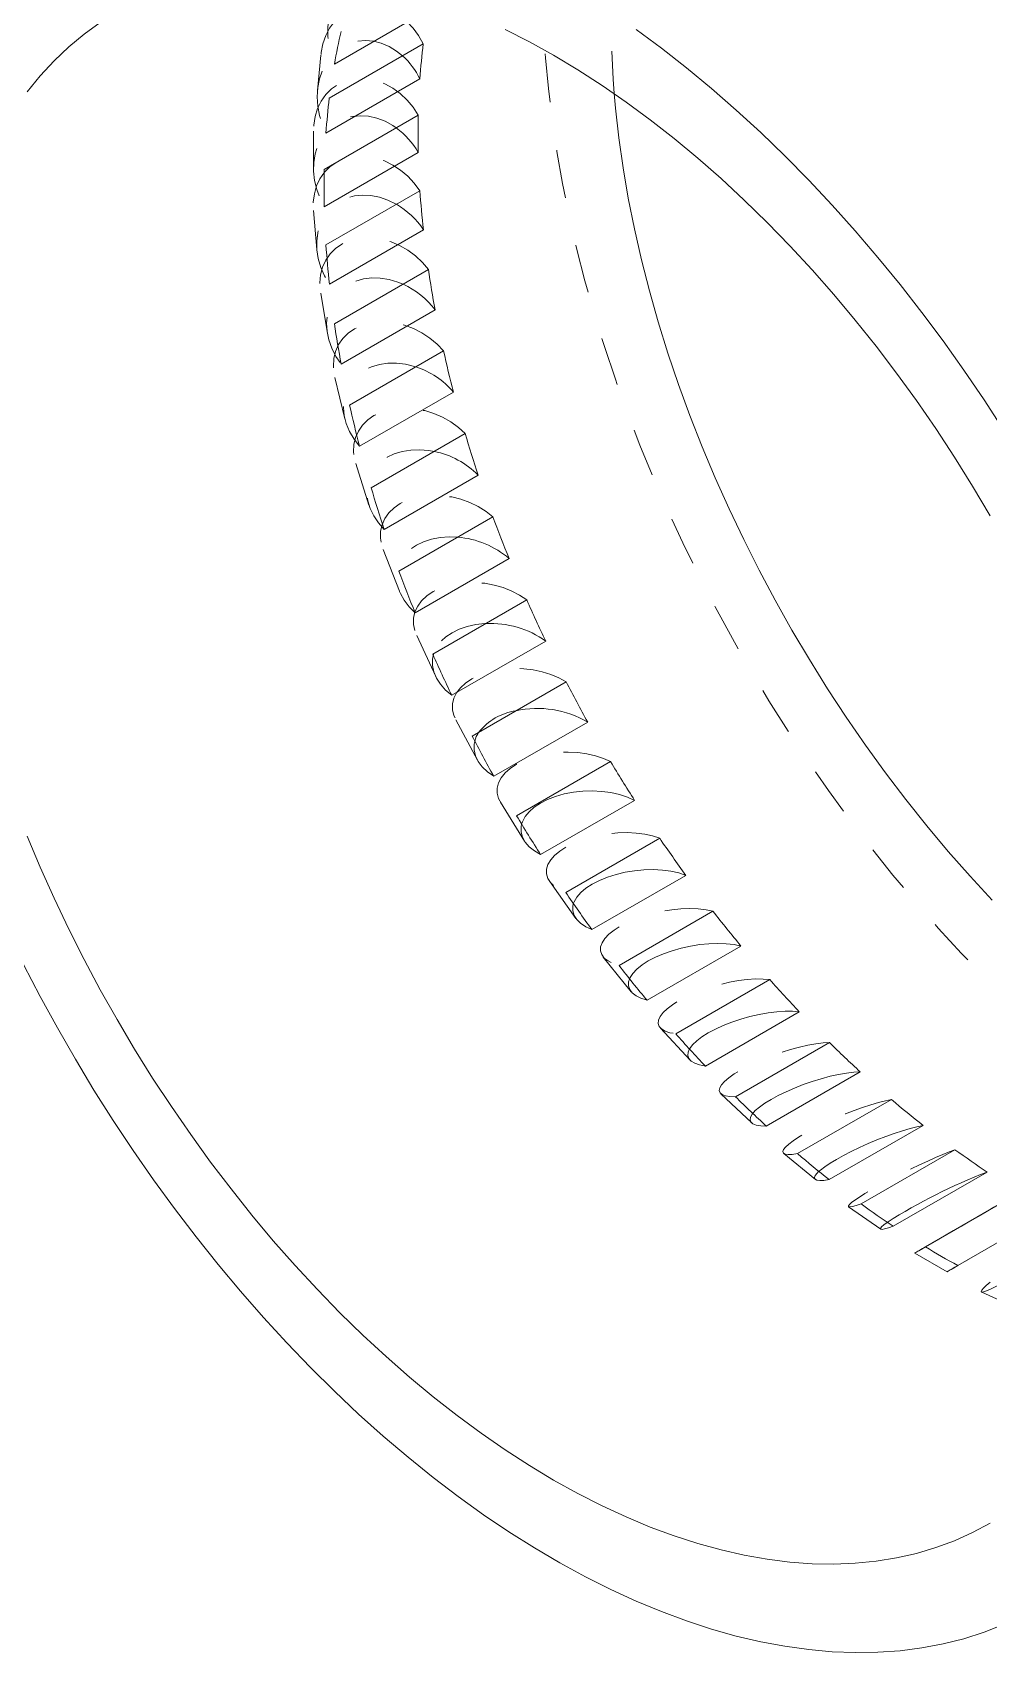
# Model space of a CAD drawing. Header units: inches. Extents: x 0.2 to 32.9, y 0.2 to 23.2.
# Drawn here: x 20.045 to 22.016, y 17.45 to 20.793 of the extents above; entities that cross this region are included whole.
import ezdxf

# ---------------------------------------------------------------- set-up
doc = ezdxf.new("R2010")
doc.units = ezdxf.units.IN
doc.header["$MEASUREMENT"] = 0
doc.linetypes.add('HIDDEN', pattern=[0.075, 0.05, -0.025])

msp = doc.modelspace()

# ---------------------------------------------------------------- linework, layer by layer
at = {"color": 7, "linetype": 'Continuous', "lineweight": 15}
for p, q in [((20.861052, 20.839507), (20.667309, 20.727662)), ((20.850656, 20.769539), (20.656912, 20.657693)), ((20.84371, 20.696984), (20.649967, 20.585138)), ((20.840247, 20.622174), (20.646503, 20.510328)), ((20.84027, 20.545177), (20.646526, 20.433332)), ((20.843778, 20.466345), (20.650035, 20.354499)), ((20.850769, 20.38575), (20.657026, 20.273905)), ((20.861212, 20.30376), (20.667468, 20.191914)), ((20.875094, 20.22045), (20.681351, 20.108604)), ((20.892355, 20.1362), (20.698612, 20.024354)), ((20.912978, 20.051087), (20.719235, 19.939241)), ((20.936869, 19.9655), (20.743125, 19.853654)), ((20.964005, 19.879517), (20.770262, 19.767672)), ((20.994264, 19.793531), (20.80052, 19.681686)), ((21.027616, 19.707621), (20.833873, 19.595775)), ((21.063911, 19.622178), (20.870168, 19.510332)), ((21.103115, 19.53728), (20.909372, 19.425435)), ((20.872354, 19.511594), (20.871025, 19.506798)), ((21.145049, 19.453316), (20.951305, 19.34147)), ((21.189674, 19.370362), (20.995931, 19.258517)), ((21.236787, 19.288797), (21.043044, 19.176952)), ((21.286345, 19.208696), (21.092602, 19.09685)), ((21.338122, 19.130423), (21.144378, 19.018578)), ((21.392069, 19.054052), (21.198326, 18.942206)), ((21.447941, 18.97993), (21.254198, 18.868084)), ((21.505687, 18.908125), (21.311944, 18.796279)), ((21.565043, 18.838965), (21.3713, 18.727119)), ((21.625955, 18.772513), (21.432212, 18.660668)), ((21.688145, 18.709074), (21.494401, 18.597228)), ((21.751555, 18.648703), (21.557811, 18.536858)), ((21.815896, 18.591679), (21.622153, 18.479833)), ((21.88111, 18.538052), (21.687367, 18.426206)), ((21.946899, 18.488067), (21.753156, 18.376221)), ((22.013202, 18.44177), (21.819459, 18.329924)), ((22.079718, 18.399373), (21.885974, 18.287527)), ((22.146383, 18.360914), (21.95264, 18.249068))]:
    msp.add_line(p, q, dxfattribs=at)
at = {"color": 7, "linetype": 'HIDDEN', "lineweight": 0}
for p, q in [((20.639579, 20.746005), (20.632613, 20.673492)), ((20.624304, 20.589609), (20.624304, 20.512655)), ((20.624251, 20.425539), (20.631217, 20.344979)), ((20.639088, 20.255296), (20.652945, 20.17202)), ((20.668353, 20.080846), (20.688948, 19.995765)), ((20.711527, 19.903834), (20.738634, 19.817881)), ((20.768007, 19.725977), (20.801329, 19.640093)), ((20.837092, 19.549033), (20.876264, 19.464159)), ((20.917976, 19.374775), (20.962569, 19.291841)), ((21.009751, 19.204962), (21.059277, 19.124877)), ((21.111411, 19.041317), (21.165327, 18.964957)), ((21.221862, 18.885498), (21.279577, 18.813701)), ((21.339935, 18.739082), (21.400817, 18.672633)), ((21.464406, 18.603534), (21.527789, 18.543163)), ((21.594015, 18.480199), (21.659203, 18.426566)), ((21.727493, 18.370275), (21.793773, 18.323968)), ((21.863964, 18.274595), (21.930604, 18.236125)), ((22.002383, 18.194119), (22.06866, 18.163902))]:
    msp.add_line(p, q, dxfattribs=at)
at = {"color": 7, "linetype": 'HIDDEN', "lineweight": 0, "flags": 128}
for points in [[(21.51094, 21.811664), (21.487894, 21.797732), (21.452304, 21.77359), (21.418178, 21.747106), (21.385562, 21.718318), (21.354501, 21.687265), (21.325038, 21.65399), (21.297214, 21.618539), (21.271067, 21.580961), (21.246634, 21.541308), (21.223948, 21.499635), (21.203041, 21.455999), (21.183942, 21.41046), (21.166676, 21.363082), (21.151268, 21.313931), (21.137739, 21.263073), (21.126108, 21.210579), (21.116391, 21.156523), (21.108601, 21.100978), (21.102749, 21.044021), (21.098843, 20.985731), (21.096889, 20.926189), (21.096889, 20.865477), (21.098843, 20.803679), (21.102749, 20.740879), (21.108601, 20.677166), (21.116391, 20.612627), (21.126108, 20.547351), (21.137739, 20.481429), (21.151268, 20.414951), (21.166676, 20.34801), (21.183942, 20.280697), (21.203041, 20.213107), (21.223948, 20.145332), (21.246634, 20.077466), (21.271067, 20.009604), (21.297214, 19.941837), (21.325038, 19.874262), (21.354501, 19.806969), (21.385562, 19.740054), (21.418178, 19.673608), (21.452304, 19.607723), (21.487894, 19.54249), (21.524897, 19.477999), (21.563263, 19.41434), (21.602939, 19.3516), (21.643869, 19.289867), (21.685998, 19.229225), (21.729267, 19.169758), (21.773616, 19.111548), (21.818984, 19.054676), (21.865308, 18.999221), (21.912524, 18.945259), (21.960567, 18.892865), (22.009371, 18.842111), (22.058868, 18.793067), (22.10899, 18.745801), (22.159667, 18.700378), (22.210829, 18.656862), (22.262407, 18.615312), (22.314327, 18.575786), (22.366519, 18.538338), (22.418911, 18.50302), (22.47143, 18.469881), (22.524003, 18.438967), (22.576558, 18.41032), (22.629022, 18.383981), (22.681323, 18.359984), (22.733388, 18.338365), (22.785146, 18.319152), (22.836525, 18.302372), (22.887453, 18.288048), (22.937861, 18.2762), (22.987679, 18.266845), (23.036838, 18.259995), (23.08527, 18.25566), (23.132908, 18.253845), (23.179687, 18.254554), (23.225541, 18.257785), (23.270407, 18.263535), (23.314223, 18.271794), (23.356929, 18.282551), (23.398466, 18.295792), (23.438776, 18.311499), (23.477804, 18.329649), (23.510777, 18.347468)], [(23.783651, 19.344799), (23.782669, 19.403068), (23.779727, 19.462381), (23.774828, 19.522645), (23.76798, 19.583768), (23.759194, 19.645656), (23.748483, 19.708212), (23.735864, 19.771341), (23.721356, 19.834946), (23.704981, 19.898927), (23.686765, 19.963188), (23.666736, 20.027627), (23.644924, 20.092147), (23.621364, 20.156647), (23.596092, 20.221029), (23.569146, 20.285192), (23.540569, 20.349038), (23.510404, 20.412469), (23.478697, 20.475386), (23.445498, 20.537693), (23.410858, 20.599294), (23.374831, 20.660093), (23.337471, 20.719997), (23.298836, 20.778914), (23.258987, 20.836752), (23.217984, 20.893423), (23.17589, 20.948839), (23.132772, 21.002915), (23.088694, 21.055567), (23.043725, 21.106713), (22.997935, 21.156276), (22.951393, 21.204179), (22.904173, 21.250348), (22.856346, 21.294712), (22.807986, 21.337202), (22.759168, 21.377752), (22.709967, 21.416301), (22.660459, 21.452789), (22.61072, 21.48716), (22.560828, 21.51936), (22.510858, 21.54934), (22.460889, 21.577053), (22.410996, 21.602458), (22.361258, 21.625514), (22.31175, 21.646187), (22.262549, 21.664444), (22.213731, 21.680258), (22.165371, 21.693603), (22.117544, 21.704459), (22.070323, 21.71281), (22.023782, 21.718643), (21.977991, 21.721948), (21.933023, 21.722721), (21.888945, 21.720961), (21.845826, 21.716669), (21.803733, 21.709853), (21.76273, 21.700523), (21.72288, 21.688694), (21.684246, 21.674384), (21.646886, 21.657614), (21.610858, 21.638412), (21.576218, 21.616806), (21.54302, 21.592829), (21.511313, 21.566519), (21.481148, 21.537917), (21.45257, 21.507065), (21.425625, 21.474013), (21.400352, 21.43881), (21.376792, 21.401512), (21.354981, 21.362175), (21.334952, 21.320861), (21.316736, 21.277632), (21.300361, 21.232556), (21.285853, 21.185703), (21.273233, 21.137144), (21.262522, 21.086954), (21.253736, 21.03521), (21.246889, 20.981994), (21.24199, 20.927385), (21.239047, 20.87147), (21.238066, 20.814333), (21.239047, 20.756064), (21.24199, 20.696751), (21.244191, 20.666784)], [(20.844109, 20.870085), (20.842336, 20.872514), (20.830456, 20.886466), (20.817208, 20.898323), (20.802865, 20.907841), (20.78772, 20.914825), (20.772086, 20.919132), (20.756281, 20.920674), (20.740632, 20.919418), (20.725459, 20.915391), (20.711074, 20.908675), (20.697772, 20.899407), (20.685826, 20.887779), (20.675482, 20.874029), (20.66695, 20.858439), (20.660408, 20.841329), (20.655989, 20.823051), (20.653783, 20.803979), (20.653837, 20.784505), (20.656148, 20.765029), (20.66067, 20.745951), (20.667309, 20.727662)], [(20.850656, 20.769539), (20.841034, 20.786471), (20.829614, 20.801924), (20.816631, 20.815581), (20.80235, 20.827162), (20.787065, 20.836428), (20.771089, 20.843189), (20.754751, 20.847308), (20.738385, 20.848699), (20.722327, 20.847334), (20.706907, 20.843241), (20.692441, 20.836504), (20.679226, 20.827261), (20.667532, 20.815702), (20.657601, 20.802064), (20.649636, 20.786626), (20.643799, 20.769706), (20.640212, 20.751651), (20.638947, 20.732831), (20.64003, 20.713632), (20.64344, 20.694449), (20.649106, 20.675674), (20.656912, 20.657693)], [(20.807776, 20.744785), (20.795406, 20.754632), (20.780119, 20.763903), (20.76414, 20.77067), (20.747799, 20.774792), (20.731429, 20.776185), (20.715368, 20.774822), (20.699944, 20.770729), (20.685475, 20.76399), (20.672257, 20.754745), (20.660562, 20.743183), (20.650629, 20.729541), (20.642664, 20.714099), (20.636828, 20.697174), (20.633243, 20.679114), (20.631981, 20.660289), (20.633068, 20.641086), (20.636483, 20.621898), (20.642154, 20.603121), (20.649967, 20.585138)], [(20.840247, 20.622174), (20.829548, 20.638608), (20.817072, 20.653573), (20.803076, 20.666761), (20.787845, 20.677903), (20.771694, 20.686768), (20.754953, 20.693176), (20.737965, 20.696994), (20.72108, 20.698145), (20.704644, 20.696605), (20.688993, 20.692406), (20.67445, 20.685633), (20.661312, 20.676426), (20.649849, 20.664973), (20.640297, 20.65151), (20.63285, 20.636312), (20.627663, 20.619693), (20.624841, 20.601991), (20.624442, 20.583572), (20.626475, 20.564812), (20.630898, 20.546097), (20.63762, 20.527811), (20.646503, 20.510328)], [(20.79502, 20.596065), (20.787869, 20.600931), (20.771715, 20.609801), (20.754971, 20.616213), (20.73798, 20.620035), (20.721091, 20.621188), (20.704651, 20.61965), (20.688997, 20.61545), (20.67445, 20.608676), (20.661309, 20.599467), (20.649845, 20.588011), (20.640291, 20.574544), (20.632845, 20.559342), (20.627659, 20.542717), (20.624839, 20.525011), (20.624444, 20.506587), (20.626481, 20.487823), (20.630909, 20.469105), (20.637637, 20.450816), (20.646526, 20.433332)], [(20.843778, 20.466345), (20.83211, 20.482096), (20.818683, 20.49639), (20.803774, 20.508935), (20.787689, 20.519473), (20.770758, 20.527788), (20.753327, 20.53371), (20.735755, 20.537117), (20.718403, 20.537938), (20.701625, 20.536158), (20.685767, 20.531812), (20.671154, 20.52499), (20.658086, 20.515832), (20.646831, 20.504525), (20.637619, 20.491302), (20.63064, 20.476435), (20.626037, 20.460227), (20.623905, 20.443012), (20.624286, 20.425143), (20.627174, 20.406986), (20.632509, 20.388914), (20.640182, 20.371298), (20.650035, 20.354499)], [(20.795462, 20.438453), (20.79468, 20.438902), (20.777746, 20.447223), (20.760312, 20.453148), (20.742736, 20.456558), (20.72538, 20.457381), (20.708598, 20.455602), (20.692737, 20.451256), (20.678121, 20.444433), (20.66505, 20.435273), (20.653792, 20.423963), (20.64458, 20.410737), (20.637601, 20.395865), (20.633, 20.379652), (20.63087, 20.362433), (20.631255, 20.344559), (20.634147, 20.326398), (20.639488, 20.308323), (20.647167, 20.290705), (20.657026, 20.273905)], [(20.861212, 20.30376), (20.848691, 20.318648), (20.834429, 20.332097), (20.818719, 20.343831), (20.801883, 20.353609), (20.784266, 20.361231), (20.76623, 20.36654), (20.748145, 20.369427), (20.730382, 20.369832), (20.713305, 20.367749), (20.697265, 20.363219), (20.68259, 20.356335), (20.669583, 20.347239), (20.65851, 20.336117), (20.649598, 20.323197), (20.64303, 20.308745), (20.63894, 20.293057), (20.637413, 20.276455), (20.63848, 20.259279), (20.642119, 20.241882), (20.648255, 20.224622), (20.656763, 20.207851), (20.667468, 20.191914)], [(20.80893, 20.273579), (20.798145, 20.277949), (20.780105, 20.283261), (20.762016, 20.286151), (20.744249, 20.286559), (20.727168, 20.284476), (20.711124, 20.279946), (20.696446, 20.273061), (20.683437, 20.263962), (20.672362, 20.252837), (20.663449, 20.239914), (20.656881, 20.225458), (20.652793, 20.209765), (20.651269, 20.193159), (20.652339, 20.175979), (20.655983, 20.158579), (20.662125, 20.141315), (20.67064, 20.124542), (20.681351, 20.108604)], [(20.892355, 20.1362), (20.87911, 20.150057), (20.864138, 20.162495), (20.847746, 20.173259), (20.830271, 20.182128), (20.812071, 20.188921), (20.79352, 20.193496), (20.774998, 20.195762), (20.756886, 20.195671), (20.739554, 20.193225), (20.723359, 20.188474), (20.708633, 20.181516), (20.695678, 20.172494), (20.684759, 20.161592), (20.676102, 20.149035), (20.669883, 20.13508), (20.66623, 20.120013), (20.665218, 20.104144), (20.666868, 20.087798), (20.671146, 20.07131), (20.677964, 20.055019), (20.687182, 20.039259), (20.698612, 20.024354)], [(20.835013, 20.103096), (20.832689, 20.103834), (20.814134, 20.108414), (20.795608, 20.110682), (20.777491, 20.110592), (20.760155, 20.108147), (20.743956, 20.103396), (20.729227, 20.096437), (20.716269, 20.087413), (20.705349, 20.076508), (20.696691, 20.063948), (20.690473, 20.049989), (20.686821, 20.034918), (20.685812, 20.019044), (20.687466, 20.002694), (20.691749, 19.986203), (20.698573, 19.96991), (20.707798, 19.954148), (20.719235, 19.939241)], [(20.936869, 19.9655), (20.923034, 19.978169), (20.907484, 19.989442), (20.890538, 19.999088), (20.872543, 20.006909), (20.853869, 20.012745), (20.834898, 20.016476), (20.816021, 20.018025), (20.797625, 20.017361), (20.780086, 20.014497), (20.763765, 20.009492), (20.748996, 20.002449), (20.736083, 19.993512), (20.725291, 19.982865), (20.716841, 19.970725), (20.710906, 19.957343), (20.707608, 19.942993), (20.707016, 19.927968), (20.70914, 19.912578), (20.713937, 19.897138), (20.72131, 19.881966), (20.731106, 19.867371), (20.743125, 19.853654)], [(20.872995, 19.928627), (20.862025, 19.930521), (20.843143, 19.932073), (20.824742, 19.93141), (20.807199, 19.928547), (20.790874, 19.923542), (20.776102, 19.916497), (20.763187, 19.907558), (20.752393, 19.896908), (20.743942, 19.884765), (20.738008, 19.871379), (20.734712, 19.857025), (20.734123, 19.841997), (20.736251, 19.826604), (20.741054, 19.811161), (20.748432, 19.795985), (20.758236, 19.781389), (20.770262, 19.767672)], [(20.994264, 19.793531), (20.979981, 19.804867), (20.963992, 19.814833), (20.946624, 19.823225), (20.928235, 19.82987), (20.9092, 19.834634), (20.889912, 19.837417), (20.870765, 19.838163), (20.852152, 19.836856), (20.834456, 19.833524), (20.818039, 19.828234), (20.803238, 19.821095), (20.790358, 19.812254), (20.779661, 19.801891), (20.771368, 19.790221), (20.765649, 19.777481), (20.762622, 19.763934), (20.762347, 19.749857), (20.764832, 19.73554), (20.770024, 19.721275), (20.777818, 19.707357), (20.788053, 19.694069), (20.80052, 19.681686)], [(20.921741, 19.751665), (20.904102, 19.75228), (20.885485, 19.750975), (20.867785, 19.747643), (20.851364, 19.742352), (20.83656, 19.735212), (20.823677, 19.726369), (20.812979, 19.716004), (20.804685, 19.70433), (20.798967, 19.691587), (20.795941, 19.678037), (20.79567, 19.663956), (20.798159, 19.649636), (20.803357, 19.635369), (20.811157, 19.621448), (20.821399, 19.608159), (20.833873, 19.595775)], [(21.063911, 19.622178), (21.049327, 19.63205), (21.033043, 19.640581), (21.015392, 19.647597), (20.996737, 19.652953), (20.97746, 19.656539), (20.957957, 19.658283), (20.938628, 19.658147), (20.919871, 19.656135), (20.902068, 19.652288), (20.885587, 19.646685), (20.870765, 19.639441), (20.857906, 19.630705), (20.847274, 19.620656), (20.839087, 19.609499), (20.833513, 19.597465), (20.830667, 19.5848), (20.830607, 19.571763), (20.833333, 19.558623), (20.838792, 19.545648), (20.846869, 19.533105), (20.8574, 19.521252), (20.870168, 19.510332)], [(20.979338, 19.573354), (20.977816, 19.573275), (20.959054, 19.571264), (20.941247, 19.567417), (20.924762, 19.561814), (20.909937, 19.554568), (20.897075, 19.54583), (20.886441, 19.535778), (20.878254, 19.524619), (20.872681, 19.512582), (20.872354, 19.511594)], [(20.871025, 19.506798), (20.869837, 19.499913), (20.86978, 19.486873), (20.872511, 19.47373), (20.877975, 19.460753), (20.886058, 19.448209), (20.896596, 19.436355), (20.909372, 19.425435)], [(21.145049, 19.453316), (21.130313, 19.461611), (21.11388, 19.468597), (21.096087, 19.474129), (21.077298, 19.478095), (21.057899, 19.480413), (21.038289, 19.481035), (21.018869, 19.479949), (21.000038, 19.477177), (20.982183, 19.472775), (20.965669, 19.466835), (20.950836, 19.459478), (20.937988, 19.450855), (20.927388, 19.441143), (20.919254, 19.430541), (20.913754, 19.419267), (20.910999, 19.407552), (20.911046, 19.395636), (20.913895, 19.383764), (20.919487, 19.37218), (20.927706, 19.361121), (20.938386, 19.350814), (20.951305, 19.34147)], [(20.956589, 19.330378), (20.95559, 19.324606), (20.955641, 19.312688), (20.958494, 19.300814), (20.964091, 19.289228), (20.972317, 19.278167), (20.983004, 19.26786), (20.995931, 19.258517)], [(21.236787, 19.288797), (21.222052, 19.295419), (21.205619, 19.300764), (21.187825, 19.304722), (21.169037, 19.307212), (21.149638, 19.308183), (21.130027, 19.307616), (21.110607, 19.305521), (21.091777, 19.301942), (21.073921, 19.296953), (21.057407, 19.290655), (21.042574, 19.283177), (21.029726, 19.274675), (21.019126, 19.26532), (21.010993, 19.255307), (21.005492, 19.244839), (21.002737, 19.234133), (21.002785, 19.223407), (21.005633, 19.212881), (21.011225, 19.202772), (21.019445, 19.193288), (21.030124, 19.184621), (21.043044, 19.176952)], [(21.05326, 19.159293), (21.052261, 19.154037), (21.052312, 19.143308), (21.055165, 19.132781), (21.060762, 19.122671), (21.068988, 19.113185), (21.079675, 19.104519), (21.092602, 19.09685)], [(21.338122, 19.130423), (21.323538, 19.135293), (21.307253, 19.13892), (21.289602, 19.14123), (21.270947, 19.142176), (21.25167, 19.141738), (21.232167, 19.139925), (21.212839, 19.136775), (21.194081, 19.132352), (21.176279, 19.126746), (21.159797, 19.120073), (21.144975, 19.112471), (21.132116, 19.104093), (21.121484, 19.095114), (21.113297, 19.085716), (21.107723, 19.076093), (21.104877, 19.066442), (21.104817, 19.056961), (21.107544, 19.047845), (21.113002, 19.039281), (21.121079, 19.031444), (21.13161, 19.024496), (21.144378, 19.018578)], [(21.159921, 18.995073), (21.158791, 18.990073), (21.158734, 18.980591), (21.161465, 18.971473), (21.166929, 18.962908), (21.175012, 18.955071), (21.18555, 18.948123), (21.198326, 18.942206)], [(21.447941, 18.97993), (21.433659, 18.982988), (21.41767, 18.98484), (21.400302, 18.985446), (21.381912, 18.984796), (21.362878, 18.982901), (21.343589, 18.979801), (21.324442, 18.975559), (21.30583, 18.970263), (21.288133, 18.964021), (21.271717, 18.956961), (21.256916, 18.949228), (21.244035, 18.940981), (21.233339, 18.932388), (21.225046, 18.923627), (21.219327, 18.914877), (21.216299, 18.906318), (21.216025, 18.898124), (21.218509, 18.890465), (21.223702, 18.883497), (21.231496, 18.877364), (21.241731, 18.872191), (21.254198, 18.868084)], [(21.27568, 18.840075), (21.274012, 18.834512), (21.273741, 18.826318), (21.27623, 18.818658), (21.281427, 18.81169), (21.289227, 18.805557), (21.29947, 18.800384), (21.311944, 18.796279)], [(21.565043, 18.838965), (21.551208, 18.840173), (21.535658, 18.840211), (21.518712, 18.839077), (21.500717, 18.836795), (21.482043, 18.833412), (21.463073, 18.828996), (21.444196, 18.82364), (21.425799, 18.817451), (21.40826, 18.810559), (21.391939, 18.803103), (21.377171, 18.795238), (21.364258, 18.787123), (21.353466, 18.778927), (21.345015, 18.770816), (21.339081, 18.762958), (21.335783, 18.755513), (21.33519, 18.748635), (21.337314, 18.742464), (21.342112, 18.737128), (21.349484, 18.732735), (21.359281, 18.729376), (21.3713, 18.727119)], [(21.399052, 18.694916), (21.396662, 18.689058), (21.396073, 18.682179), (21.398201, 18.676008), (21.403004, 18.670672), (21.410382, 18.66628), (21.420185, 18.662922), (21.432212, 18.660668)], [(21.688145, 18.709074), (21.674899, 18.708413), (21.659927, 18.706618), (21.643535, 18.703726), (21.62606, 18.699796), (21.60786, 18.694908), (21.589309, 18.689164), (21.570787, 18.682681), (21.552675, 18.675592), (21.535343, 18.668042), (21.519148, 18.660187), (21.504422, 18.652187), (21.491467, 18.644207), (21.480549, 18.63641), (21.471891, 18.628957), (21.465672, 18.622), (21.462019, 18.615681), (21.461007, 18.610132), (21.462657, 18.605465), (21.466935, 18.601776), (21.473753, 18.599142), (21.482972, 18.597615), (21.494401, 18.597228)], [(21.815896, 18.591679), (21.803376, 18.58915), (21.789114, 18.585524), (21.773404, 18.580875), (21.756568, 18.575298), (21.738951, 18.568909), (21.720915, 18.561837), (21.70283, 18.554228), (21.685066, 18.546239), (21.66799, 18.538033), (21.651949, 18.529778), (21.637275, 18.521644), (21.624268, 18.513798), (21.613195, 18.5064), (21.604283, 18.499604), (21.597714, 18.493547), (21.593625, 18.488354), (21.592098, 18.484132), (21.593165, 18.480968), (21.596804, 18.478926), (21.60294, 18.478048), (21.611448, 18.478353), (21.622153, 18.479833)], [(21.529346, 18.562018), (21.529049, 18.561624), (21.525398, 18.555305), (21.524389, 18.549755), (21.526043, 18.545088), (21.530326, 18.541401), (21.53715, 18.538767), (21.546375, 18.537243), (21.557811, 18.536858)], [(21.946899, 18.488067), (21.93523, 18.483692), (21.921804, 18.478257), (21.906895, 18.471871), (21.89081, 18.464668), (21.873878, 18.456793), (21.856448, 18.448409), (21.838876, 18.439688), (21.821523, 18.430809), (21.804746, 18.421954), (21.788888, 18.413305), (21.774275, 18.405038), (21.761207, 18.397324), (21.749951, 18.390322), (21.74074, 18.384174), (21.733761, 18.379007), (21.729158, 18.374926), (21.727025, 18.372016), (21.727407, 18.370337), (21.730295, 18.369922), (21.73563, 18.370781), (21.743303, 18.372895), (21.753156, 18.376221)], [(21.665763, 18.442732), (21.662897, 18.43991), (21.658809, 18.434717), (21.657284, 18.430496), (21.658355, 18.427332), (21.661999, 18.425292), (21.668141, 18.424416), (21.676655, 18.424723), (21.687367, 18.426206)], [(22.146383, 18.360914), (22.135686, 18.354737), (22.123211, 18.347533), (22.109214, 18.339451), (22.093983, 18.330656), (22.077829, 18.321329), (22.061085, 18.311662), (22.044094, 18.301852), (22.027205, 18.292101), (22.010764, 18.28261), (21.99511, 18.273573), (21.980564, 18.265175), (21.967423, 18.257589), (21.955958, 18.250971), (21.946405, 18.245457), (21.938959, 18.241159), (21.933772, 18.238166), (21.930953, 18.23654), (21.930557, 18.236313), (21.932595, 18.237491), (21.937023, 18.240049), (21.943751, 18.243934), (21.95264, 18.249068)], [(21.807378, 18.338119), (21.807013, 18.337865), (21.800034, 18.332697), (21.795432, 18.328617), (21.793302, 18.325708), (21.793687, 18.32403), (21.79658, 18.323617), (21.801921, 18.324478), (21.809599, 18.326595), (21.819459, 18.329924)], [(21.885306, 18.287129), (21.879767, 18.283932), (21.872321, 18.279634), (21.867133, 18.276641), (21.864312, 18.275013), (21.863913, 18.274784), (21.865946, 18.27596), (21.870369, 18.278515), (21.877091, 18.282397), (21.885974, 18.287527)], [(22.033652, 18.206904), (22.029773, 18.204878), (22.019842, 18.199977), (22.011876, 18.196518), (22.00604, 18.194574), (22.002452, 18.194185), (22.001188, 18.195357), (22.002271, 18.198068), (22.005681, 18.202261), (22.011347, 18.207851), (22.019153, 18.214723)]]:
    msp.add_lwpolyline(points, dxfattribs=at)
at = {"color": 7, "linetype": 'Continuous', "lineweight": 15, "flags": 128}
for points in [[(20.184632, 20.81346), (20.151433, 20.789483), (20.119727, 20.763174), (20.089562, 20.734571), (20.060984, 20.70372), (20.034038, 20.670667)], [(22.019272, 19.795948), (21.983244, 19.856748), (21.945885, 19.916652), (21.90725, 19.975569), (21.867401, 20.033407), (21.826398, 20.090078), (21.784304, 20.145494), (21.741185, 20.199569), (21.697108, 20.252221), (21.652139, 20.303368), (21.606349, 20.352931), (21.559807, 20.400834), (21.512587, 20.447003), (21.464759, 20.491366), (21.4164, 20.533856), (21.367582, 20.574407), (21.318381, 20.612956), (21.268873, 20.649444), (21.219134, 20.683814), (21.169242, 20.716014), (21.119272, 20.745994), (21.069303, 20.773708), (21.01941, 20.799112)], [(22.04719, 19.972937), (22.00688, 20.035184), (21.965343, 20.096383), (21.922637, 20.156448), (21.878821, 20.215296), (21.833954, 20.272847), (21.7881, 20.32902), (21.741322, 20.383738), (21.693684, 20.436925), (21.645252, 20.488508), (21.596093, 20.538416), (21.546275, 20.586579), (21.495867, 20.632932), (21.444939, 20.677409), (21.39356, 20.719949), (21.341802, 20.760494), (21.289737, 20.798988)], [(21.244191, 20.666784), (21.246889, 20.636487), (21.253736, 20.575364), (21.262522, 20.513477), (21.273233, 20.45092), (21.285853, 20.387791), (21.300361, 20.324186), (21.316736, 20.260205), (21.334952, 20.195945), (21.354981, 20.131505), (21.376792, 20.066985), (21.400352, 20.002485), (21.425625, 19.938104), (21.45257, 19.87394), (21.481148, 19.810094), (21.511313, 19.746663), (21.54302, 19.683746), (21.576218, 19.621439), (21.610858, 19.559838), (21.646886, 19.499039), (21.684246, 19.439135), (21.72288, 19.380218), (21.76273, 19.32238), (21.803733, 19.265709), (21.845826, 19.210293), (21.888945, 19.156218), (21.933023, 19.103566), (21.977991, 19.052419), (22.023782, 19.002856)], [(21.286345, 19.208696), (21.271611, 19.215321), (21.255177, 19.22067), (21.237382, 19.224631), (21.21859, 19.227124), (21.199188, 19.228098), (21.179574, 19.227532), (21.160149, 19.225439), (21.141314, 19.22186), (21.123454, 19.21687), (21.106936, 19.210571), (21.0921, 19.203093), (21.079249, 19.194588), (21.068648, 19.185231), (21.060514, 19.175215), (21.055014, 19.164746), (21.05326, 19.159293)], [(20.034038, 19.134758), (20.060984, 19.070595), (20.089562, 19.006749), (20.119727, 18.943318), (20.151433, 18.8804), (20.184632, 18.818093), (20.219272, 18.756493), (20.2553, 18.695693), (20.29266, 18.635789), (20.331294, 18.576873), (20.371144, 18.519034), (20.412147, 18.462363), (20.45424, 18.406948), (20.497359, 18.352872), (20.541437, 18.30022), (20.586405, 18.249073), (20.632196, 18.19951), (20.678737, 18.151607), (20.725958, 18.105439), (20.773785, 18.061075), (20.822145, 18.018585), (20.870963, 17.978034), (20.920164, 17.939485), (20.969671, 17.902998), (21.01941, 17.868627), (21.069303, 17.836427), (21.119272, 17.806447), (21.169242, 17.778733), (21.219134, 17.753329), (21.268873, 17.730272), (21.318381, 17.7096), (21.367582, 17.691342), (21.4164, 17.675529), (21.464759, 17.662184), (21.512587, 17.651327), (21.559807, 17.642976), (21.606349, 17.637144), (21.652139, 17.633838), (21.697108, 17.633065), (21.741185, 17.634826), (21.784304, 17.639118), (21.826398, 17.645934), (21.867401, 17.655263), (21.90725, 17.667093), (21.945885, 17.681403), (21.983244, 17.698172), (22.019272, 17.717375)], [(21.392069, 19.054052), (21.377486, 19.058925), (21.361201, 19.062556), (21.343548, 19.064869), (21.32489, 19.065817), (21.30561, 19.065381), (21.286103, 19.063569), (21.26677, 19.060419), (21.248008, 19.055996), (21.230201, 19.05039), (21.213716, 19.043716), (21.19889, 19.036112), (21.186029, 19.027733), (21.175395, 19.018751), (21.167208, 19.009351), (21.161635, 18.999726), (21.159921, 18.995073)], [(21.505687, 18.908125), (21.491405, 18.911187), (21.475416, 18.913041), (21.458047, 18.91365), (21.439655, 18.913001), (21.420617, 18.911107), (21.401324, 18.908008), (21.382173, 18.903767), (21.363556, 18.89847), (21.345855, 18.892227), (21.329435, 18.885166), (21.314631, 18.877431), (21.301747, 18.869182), (21.291049, 18.860588), (21.282756, 18.851825), (21.277038, 18.843073), (21.27568, 18.840075)], [(20.026592, 18.870262), (20.060718, 18.804377), (20.096308, 18.739144), (20.133311, 18.674654), (20.171677, 18.610995), (20.211353, 18.548255), (20.252283, 18.486521), (20.294412, 18.425879), (20.33768, 18.366412), (20.382029, 18.308202), (20.427397, 18.251331), (20.473722, 18.195876), (20.520938, 18.141914), (20.568981, 18.089519), (20.617785, 18.038765), (20.667282, 17.989721), (20.717404, 17.942455), (20.768081, 17.897033), (20.819243, 17.853516), (20.87082, 17.811966), (20.922741, 17.77244), (20.974933, 17.734992), (21.027325, 17.699674), (21.079843, 17.666536), (21.132417, 17.635621), (21.184972, 17.606975), (21.237436, 17.580635), (21.289737, 17.556639), (21.341802, 17.535019), (21.39356, 17.515806), (21.444939, 17.499026), (21.495867, 17.484702), (21.546275, 17.472855), (21.596093, 17.463499), (21.645252, 17.456649), (21.693684, 17.452314), (21.741322, 17.4505), (21.7881, 17.451209), (21.833954, 17.45444), (21.878821, 17.460189), (21.922637, 17.468448), (21.965343, 17.479206), (22.00688, 17.492447), (22.04719, 17.508153)], [(21.625955, 18.772513), (21.612121, 18.773724), (21.596571, 18.773764), (21.579623, 18.772632), (21.561626, 18.770352), (21.542949, 18.766969), (21.523975, 18.762554), (21.505093, 18.757197), (21.486692, 18.751008), (21.469149, 18.744115), (21.452824, 18.736657), (21.438052, 18.72879), (21.425137, 18.720674), (21.414343, 18.712476), (21.405892, 18.704364), (21.399958, 18.696504), (21.399052, 18.694916)], [(21.751555, 18.648703), (21.738311, 18.648045), (21.723339, 18.646252), (21.706946, 18.643361), (21.689468, 18.639432), (21.671265, 18.634545), (21.65271, 18.628801), (21.634184, 18.622317), (21.616067, 18.615227), (21.598732, 18.607675), (21.582533, 18.599818), (21.567803, 18.591817), (21.554846, 18.583835), (21.543926, 18.576037), (21.535268, 18.568582), (21.529346, 18.562018)], [(21.88111, 18.538052), (21.868591, 18.535525), (21.85433, 18.5319), (21.838618, 18.527252), (21.82178, 18.521676), (21.80416, 18.515286), (21.786121, 18.508213), (21.768032, 18.500603), (21.750264, 18.492612), (21.733183, 18.484404), (21.71714, 18.476148), (21.702462, 18.468012), (21.689452, 18.460164), (21.678377, 18.452766), (21.669464, 18.445968), (21.665763, 18.442732)], [(22.079718, 18.399373), (22.069019, 18.393195), (22.056543, 18.385991), (22.042546, 18.377909), (22.027316, 18.369115), (22.011165, 18.35979), (21.994424, 18.350124), (21.977436, 18.340316), (21.960551, 18.330568), (21.944114, 18.321078), (21.928464, 18.312043), (21.913921, 18.303647), (21.900783, 18.296063), (21.88932, 18.289446), (21.885306, 18.287129)]]:
    msp.add_lwpolyline(points, dxfattribs=at)
at = {"color": 7, "linetype": 'Continuous', "lineweight": 15}
for centre, radius, start, end in [((20.703396, 20.628911), 0.155954, 25.880194, 47.987282), ((20.699754, 20.465793), 0.161389, 29.464134, 53.822466), ((20.711711, 20.29519), 0.165947, 33.073788, 59.689585), ((20.73937, 20.119189), 0.169337, 36.725779, 65.74593), ((20.78133, 19.938181), 0.173433, 40.617596, 71.969166), ((20.837747, 19.754422), 0.177736, 44.735159, 78.561342), ((20.907063, 19.567107), 0.185141, 49.372137, 85.452742), ((20.990123, 19.379973), 0.193682, 54.310825, 93.19212), ((21.085756, 19.191795), 0.206604, 59.802588, 102.317722), ((21.013192, 19.316705), 0.058231, 145.882876, 166.419916), ((22.425512, 17.366844), 1.151289, 110.985327, 122.473292)]:
    msp.add_arc(centre, radius, start, end, dxfattribs=at)
at = {"color": 7, "linetype": 'HIDDEN', "lineweight": 0}
msp.add_arc((21.059671, 19.273911), 0.121076, 98.545231, 141.449392, dxfattribs=at)
at = {"color": 7, "linetype": 'Continuous', "lineweight": 15}
for points in [[(20.667309, 20.727662), (20.671347, 20.750566), (20.67596, 20.773006), (20.681147, 20.79498)], [(20.850656, 20.769539), (20.847766, 20.745761), (20.845451, 20.721576), (20.84371, 20.696984)], [(20.649967, 20.585138), (20.651697, 20.609724), (20.654013, 20.633909), (20.656912, 20.657693)], [(20.840247, 20.622174), (20.839677, 20.596847), (20.839685, 20.571182), (20.84027, 20.545177)], [(20.646526, 20.433332), (20.645931, 20.45933), (20.645924, 20.484996), (20.646503, 20.510328)], [(20.843778, 20.466345), (20.845535, 20.439747), (20.847866, 20.412882), (20.850769, 20.38575)], [(20.657026, 20.273905), (20.654112, 20.30103), (20.651781, 20.327895), (20.650035, 20.354499)], [(20.861212, 20.30376), (20.865275, 20.276182), (20.869903, 20.248412), (20.875094, 20.22045)], [(20.681351, 20.108604), (20.676149, 20.13656), (20.671521, 20.16433), (20.667468, 20.191914)], [(20.892355, 20.1362), (20.898681, 20.107943), (20.905556, 20.079573), (20.912978, 20.051087)], [(20.719235, 19.939241), (20.711801, 19.967721), (20.704927, 19.996092), (20.698612, 20.024354)], [(20.936869, 19.9655), (20.945387, 19.936875), (20.954433, 19.908215), (20.964005, 19.879517)], [(20.770262, 19.767672), (20.760679, 19.796363), (20.751634, 19.825024), (20.743125, 19.853654)], [(20.994264, 19.793531), (21.004882, 19.764852), (21.016, 19.736215), (21.027616, 19.707621)], [(20.833873, 19.595775), (20.822246, 19.624364), (20.811129, 19.653001), (20.80052, 19.681686)], [(21.063911, 19.622178), (21.076513, 19.593758), (21.089582, 19.565459), (21.103115, 19.53728)], [(20.909372, 19.425435), (20.895828, 19.453607), (20.88276, 19.481906), (20.870168, 19.510332)], [(21.145049, 19.453316), (21.159497, 19.425468), (21.174372, 19.397816), (21.189674, 19.370362)], [(20.995931, 19.258517), (20.980618, 19.285965), (20.965743, 19.313616), (20.951305, 19.34147)], [(21.236787, 19.288797), (21.252922, 19.261825), (21.269442, 19.235124), (21.286345, 19.208696)], [(21.092602, 19.09685), (21.075688, 19.123273), (21.059169, 19.149973), (21.043044, 19.176952)], [(21.338122, 19.130423), (21.355767, 19.104623), (21.37375, 19.079166), (21.392069, 19.054052)], [(21.198326, 18.942206), (21.179996, 18.967314), (21.162013, 18.992771), (21.144378, 19.018578)], [(21.447941, 18.97993), (21.466904, 18.955583), (21.486153, 18.931648), (21.505687, 18.908125)], [(21.311944, 18.796279), (21.292399, 18.819797), (21.27315, 18.843732), (21.254198, 18.868084)], [(21.565043, 18.838965), (21.585116, 18.81634), (21.60542, 18.794189), (21.625955, 18.772513)], [(21.432212, 18.660668), (21.411666, 18.682338), (21.391362, 18.704488), (21.3713, 18.727119)], [(21.688145, 18.709074), (21.709107, 18.688417), (21.730244, 18.668294), (21.751555, 18.648703)], [(21.557811, 18.536858), (21.53649, 18.556442), (21.515353, 18.576566), (21.494401, 18.597228)], [(21.815896, 18.591679), (21.837519, 18.573218), (21.859257, 18.555343), (21.88111, 18.538052)], [(21.946899, 18.488067), (21.968945, 18.472004), (21.991046, 18.456572), (22.013202, 18.44177)], [(21.687367, 18.426206), (21.665503, 18.443491), (21.643765, 18.461367), (21.622153, 18.479833)], [(21.819459, 18.329924), (21.797292, 18.34472), (21.775191, 18.360152), (21.753156, 18.376221)], [(21.95264, 18.249068), (21.930413, 18.261212), (21.908191, 18.274032), (21.885974, 18.287527)]]:
    msp.add_open_spline(points, degree=3, dxfattribs=at)

doc.saveas('drawing.dxf')
